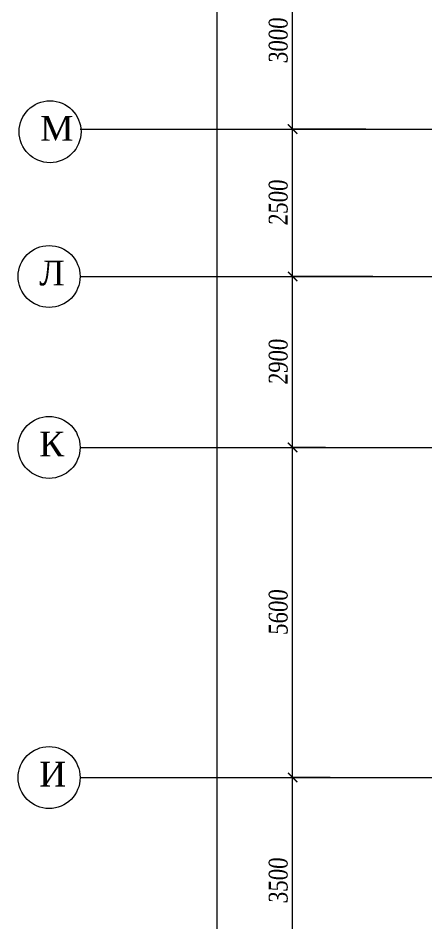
# Model space of a CAD drawing. Header units: inches. Extents: x -407541 to 6688123, y -998590 to 1205599.
# Drawn here: x 453 to 7361, y 249971 to 265320 of the extents above; entities that cross this region are included whole.
import ezdxf

# ---------------------------------------------------------------- set-up
doc = ezdxf.new("R2010")
doc.units = ezdxf.units.IN
doc.header["$MEASUREMENT"] = 0
doc.linetypes.add('ACAD_ISO04W100', pattern=[30, 24, -3, 0, -3])
for name, color, linetype, lineweight in [('осевые о', 23, 'Continuous', 15), ('Осевые размеры', 172, 'Continuous', 5), ('Оси', 254, 'ACAD_ISO04W100', 5)]:
    doc.layers.add(name, color=color, linetype=linetype, lineweight=lineweight)
doc.styles.get("Standard").update_dxf_attribs({"font": 'arial.ttf'})
doc.styles.add('STYLE2', font='times.ttf', dxfattribs={"width": 0.8, "oblique": 3})
doc.dimstyles.new('M -100(m)', dxfattribs={"dimtxt": 320, "dimasz": 160, "dimexe": 0, "dimexo": 0, "dimgap": 80, "dimtad": 1, "dimdec": 0, "dimrnd": 5, "dimtxsty": 'STYLE2', "dimblk": 'ARCHTICK', "dimcen": 50, "dimdle": 100, "dimclrd": 256, "dimclre": 256, "dimclrt": 256, "dimadec": 0, "dimazin": 0, "dimtfac": 1, "dimtdec": 0, "dimtmove": 1, "dimatfit": 3, "dimldrblk": 'DOT', "dimfxl": 1, "dimlwd": -1, "dimlwe": 5, "dimarcsym": 0})

# ---------------------------------------------------------------- blocks, each defined once
blk = doc.blocks.new('_ARCHTICK')
at = {"color": 0, "linetype": 'ByBlock', "const_width": 0.15}
blk.add_lwpolyline([(-0.5, -0.5), (0.5, 0.5)], dxfattribs=at)
blk = doc.blocks.new('*D346')
at = {"layer": 'Осевые размеры', "ltscale": 1e-07, "transparency": 16777216}
blk.add_line((3820, 271937), (3820, 219037), dxfattribs=at)
at = {"layer": 'Осевые размеры', "lineweight": 5, "ltscale": 1e-07, "transparency": 16777216}
for p, q in [((4663, 271837), (3820, 271837)), ((4676, 219137), (3820, 219137))]:
    blk.add_line(p, q, dxfattribs=at)
at = {"layer": 'Осевые размеры', "ltscale": 1e-07, "transparency": 16777216, "xscale": 160, "yscale": 160, "zscale": 160}
for p, rotation in [((3820, 271837), 90), ((3820, 219137), 270)]:
    blk.add_blockref('_ARCHTICK', p, dxfattribs=dict(at, rotation=rotation))
at = {"layer": 'Осевые размеры', "ltscale": 1e-07, "transparency": 16777216, "insert": (3577, 245487), "char_height": 320, "attachment_point": 5, "rotation": 90, "style": 'STYLE2'}
blk.add_mtext('52700', dxfattribs=at)
blk = doc.blocks.new('_Dot')
at = {"color": 0, "linetype": 'ByBlock', "lineweight": -2}
blk.add_line((-0.5, 0), (-1, 0), dxfattribs=at)
at = {"color": 0, "linetype": 'ByBlock', "const_width": 0.5}
blk.add_lwpolyline([(-0.25, 0, 1), (0.25, 0, 1)], format="xyb", close=True, dxfattribs=at)
blk = doc.blocks.new('*D306')
at = {"layer": 'Осевые размеры', "ltscale": 1e-07, "transparency": 16777216}
blk.add_line((5104, 248837), (5104, 252537), dxfattribs=at)
at = {"layer": 'Осевые размеры', "lineweight": 5, "ltscale": 1e-07, "transparency": 16777216}
for p, q in [((5740, 252437), (5104, 252437)), ((5740, 248937), (5104, 248937))]:
    blk.add_line(p, q, dxfattribs=at)
at = {"layer": 'Осевые размеры', "ltscale": 1e-07, "transparency": 16777216, "xscale": 160, "yscale": 160, "zscale": 160}
for p, rotation in [((5104, 252437), 90), ((5104, 248937), 270)]:
    blk.add_blockref('_ARCHTICK', p, dxfattribs=dict(at, rotation=rotation))
at = {"layer": 'Осевые размеры', "ltscale": 1e-07, "transparency": 16777216, "insert": (4861, 250687), "char_height": 320, "attachment_point": 5, "rotation": 90, "style": 'STYLE2'}
blk.add_mtext('3500', dxfattribs=at)
blk = doc.blocks.new('*D307')
at = {"layer": 'Осевые размеры', "ltscale": 1e-07, "transparency": 16777216}
blk.add_line((5104, 252337), (5104, 258137), dxfattribs=at)
at = {"layer": 'Осевые размеры', "lineweight": 5, "ltscale": 1e-07, "transparency": 16777216}
for p, q in [((5660, 258037), (5104, 258037)), ((5740, 252437), (5104, 252437))]:
    blk.add_line(p, q, dxfattribs=at)
at = {"layer": 'Осевые размеры', "ltscale": 1e-07, "transparency": 16777216, "xscale": 160, "yscale": 160, "zscale": 160}
for p, rotation in [((5104, 258037), 90), ((5104, 252437), 270)]:
    blk.add_blockref('_ARCHTICK', p, dxfattribs=dict(at, rotation=rotation))
at = {"layer": 'Осевые размеры', "ltscale": 1e-07, "transparency": 16777216, "insert": (4861, 255237), "char_height": 320, "attachment_point": 5, "rotation": 90, "style": 'STYLE2'}
blk.add_mtext('5600', dxfattribs=at)
blk = doc.blocks.new('*D308')
at = {"layer": 'Осевые размеры', "ltscale": 1e-07, "transparency": 16777216}
blk.add_line((5104, 257937), (5104, 261037), dxfattribs=at)
at = {"layer": 'Осевые размеры', "lineweight": 5, "ltscale": 1e-07, "transparency": 16777216}
for p, q in [((6463, 260937), (5104, 260937)), ((5660, 258037), (5104, 258037))]:
    blk.add_line(p, q, dxfattribs=at)
at = {"layer": 'Осевые размеры', "ltscale": 1e-07, "transparency": 16777216, "xscale": 160, "yscale": 160, "zscale": 160}
for p, rotation in [((5104, 260937), 90), ((5104, 258037), 270)]:
    blk.add_blockref('_ARCHTICK', p, dxfattribs=dict(at, rotation=rotation))
at = {"layer": 'Осевые размеры', "ltscale": 1e-07, "transparency": 16777216, "insert": (4861, 259487), "char_height": 320, "attachment_point": 5, "rotation": 90, "style": 'STYLE2'}
blk.add_mtext('2900', dxfattribs=at)
blk = doc.blocks.new('*D309')
at = {"layer": 'Осевые размеры', "ltscale": 1e-07, "transparency": 16777216}
blk.add_line((5104, 260837), (5104, 263537), dxfattribs=at)
at = {"layer": 'Осевые размеры', "lineweight": 5, "ltscale": 1e-07, "transparency": 16777216}
for p, q in [((6342, 263437), (5104, 263437)), ((6463, 260937), (5104, 260937))]:
    blk.add_line(p, q, dxfattribs=at)
at = {"layer": 'Осевые размеры', "ltscale": 1e-07, "transparency": 16777216, "xscale": 160, "yscale": 160, "zscale": 160}
for p, rotation in [((5104, 263437), 90), ((5104, 260937), 270)]:
    blk.add_blockref('_ARCHTICK', p, dxfattribs=dict(at, rotation=rotation))
at = {"layer": 'Осевые размеры', "ltscale": 1e-07, "transparency": 16777216, "insert": (4861, 262187), "char_height": 320, "attachment_point": 5, "rotation": 90, "style": 'STYLE2'}
blk.add_mtext('2500', dxfattribs=at)
blk = doc.blocks.new('*D310')
at = {"layer": 'Осевые размеры', "ltscale": 1e-07, "transparency": 16777216}
blk.add_line((5104, 263337), (5104, 266537), dxfattribs=at)
at = {"layer": 'Осевые размеры', "lineweight": 5, "ltscale": 1e-07, "transparency": 16777216}
for p, q in [((5541, 266437), (5104, 266437)), ((6342, 263437), (5104, 263437))]:
    blk.add_line(p, q, dxfattribs=at)
at = {"layer": 'Осевые размеры', "ltscale": 1e-07, "transparency": 16777216, "xscale": 160, "yscale": 160, "zscale": 160}
for p, rotation in [((5104, 266437), 90), ((5104, 263437), 270)]:
    blk.add_blockref('_ARCHTICK', p, dxfattribs=dict(at, rotation=rotation))
at = {"layer": 'Осевые размеры', "ltscale": 1e-07, "transparency": 16777216, "insert": (4861, 264937), "char_height": 320, "attachment_point": 5, "rotation": 90, "style": 'STYLE2'}
blk.add_mtext('3000', dxfattribs=at)

msp = doc.modelspace()

# ---------------------------------------------------------------- linework, layer by layer
at = {"layer": 'осевые о'}
for centre in [(993.9, 263392.1), (978.3, 260937.2), (978.3, 258037.2), (978.3, 252437.2)]:
    msp.add_circle(centre, 525, dxfattribs=at)
at = {"layer": 'Оси', "ltscale": 0.3}
for p, q in [((1503.2, 263437.2), (192303.2, 263437.2)), ((1503.2, 263437.2), (192303.2, 263437.2)), ((1503.2, 260937.2), (27750, 260937.2)), ((1503.2, 258037.2), (192303.2, 258037.2)), ((1503.2, 252437.2), (30903.2, 252437.2))]:
    msp.add_line(p, q, dxfattribs=at)

# ---------------------------------------------------------------- texts
at = {"layer": 'осевые о', "char_height": 420, "width": 3713.237, "attachment_point": 1}
for s, insert in [('{\\fTimes New Roman|b0|i0|c204|p18;М}', (825.9, 263659.8)), ('{\\fTimes New Roman|b0|i0|c204|p18;Л}', (810.3, 261204.9)), ('{\\fTimes New Roman|b0|i0|c204|p18;К}', (810.3, 258304.9)), ('{\\fTimes New Roman|b0|i0|c204|p18;И}', (810.3, 252704.9))]:
    msp.add_mtext(s, dxfattribs=dict(at, insert=insert))

# ---------------------------------------------------------------- dimensions: what is measured, and where the dimension line sits
at = {"layer": 'Осевые размеры', "ltscale": 1e-07}
for base, p1, p2, picture, middle in [((3820.1, 219137.2), (4663.2, 271837.2), (4675.7, 219137.2), '*D346', (3576.9, 245487.2)), ((5103.9, 266437.2), (6342.4, 263437.2), (5540.5, 266437.2), '*D310', (4861.1, 264937.2)), ((5103.9, 263437.2), (6462.7, 260937.2), (6342.4, 263437.2), '*D309', (4861.1, 262187.2)), ((5103.9, 260937.2), (5660, 258037.2), (6462.7, 260937.2), '*D308', (4860.7, 259487.2)), ((5103.9, 258037.2), (5740.2, 252437.2), (5660, 258037.2), '*D307', (4861.1, 255237.2)), ((5103.9, 252437.2), (5740.2, 248937.2), (5740.2, 252437.2), '*D306', (4861.1, 250687.2))]:
    dim = msp.add_linear_dim(base=base, p1=p1, p2=p2, angle=90, dimstyle='M -100(m)', dxfattribs=at)
    dim.commit()
    dim.dimension.update_dxf_attribs({"geometry": picture, "text_midpoint": middle})

doc.saveas('drawing.dxf')
